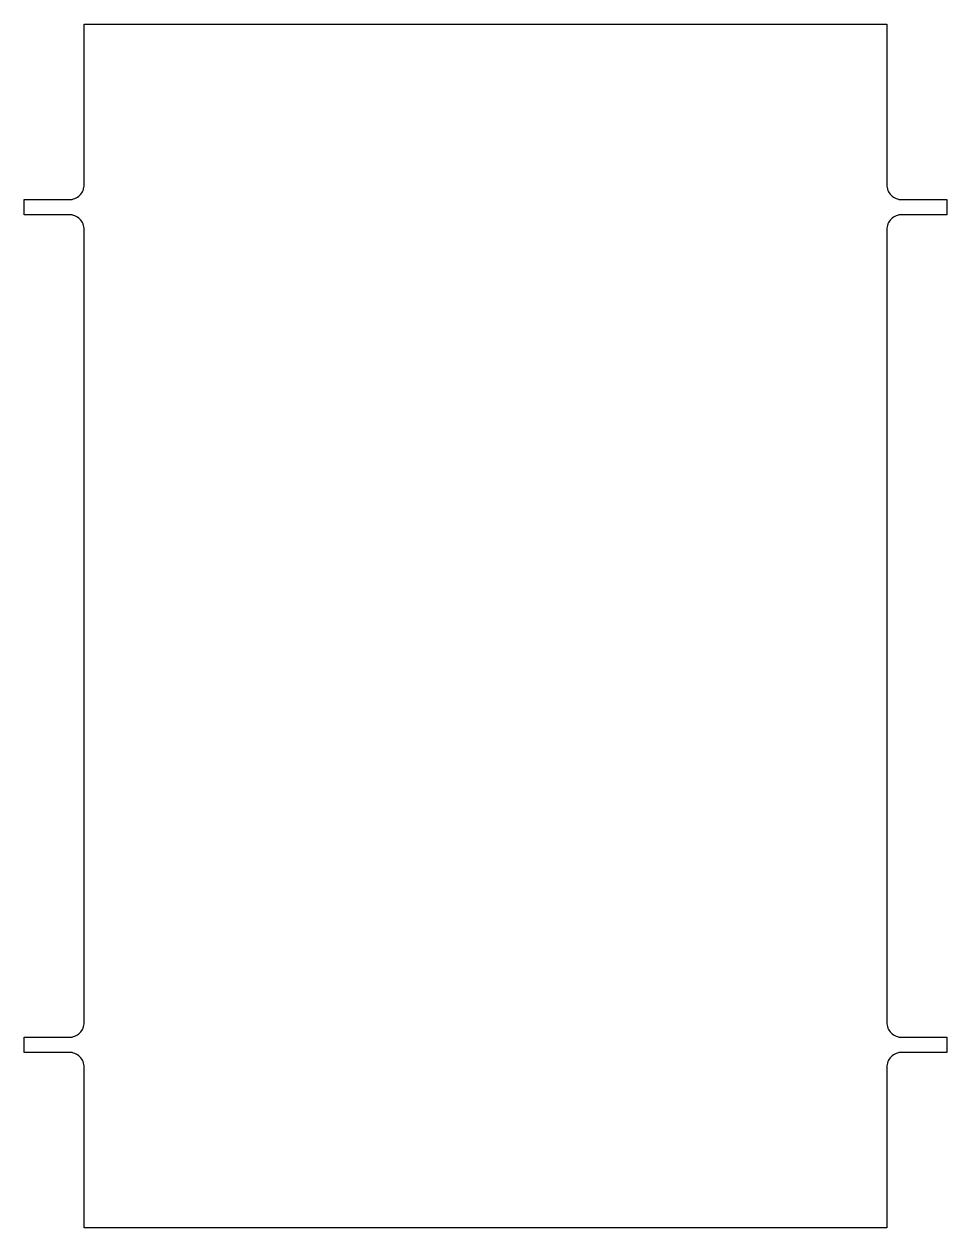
# Model space of a CAD drawing. Extents: x -92 to 92, y -120 to 120.
import ezdxf

# ---------------------------------------------------------------- set-up
doc = ezdxf.new("R2010")
doc.units = 0
doc.layers.get('0').update_dxf_attribs({"linetype": 'continuous'})

msp = doc.modelspace()

# ---------------------------------------------------------------- linework, layer by layer
at = {"color": 0}
msp.add_lwpolyline([(0, 120), (80, 120), (80, 88, 0.414214), (83, 85), (92, 85), (92, 82), (83, 82, 0.414214), (80, 79), (80, -79, 0.414214), (83, -82), (92, -82), (92, -85), (83, -85, 0.414214), (80, -88), (80, -120), (0, -120), (-80, -120), (-80, -88, 0.414214), (-83, -85), (-92, -85), (-92, -82), (-83, -82, 0.414214), (-80, -79), (-80, 79, 0.414214), (-83, 82), (-92, 82), (-92, 85), (-83, 85, 0.414214), (-80, 88), (-80, 120)], format="xyb", close=True, dxfattribs=at)

doc.saveas('drawing.dxf')
